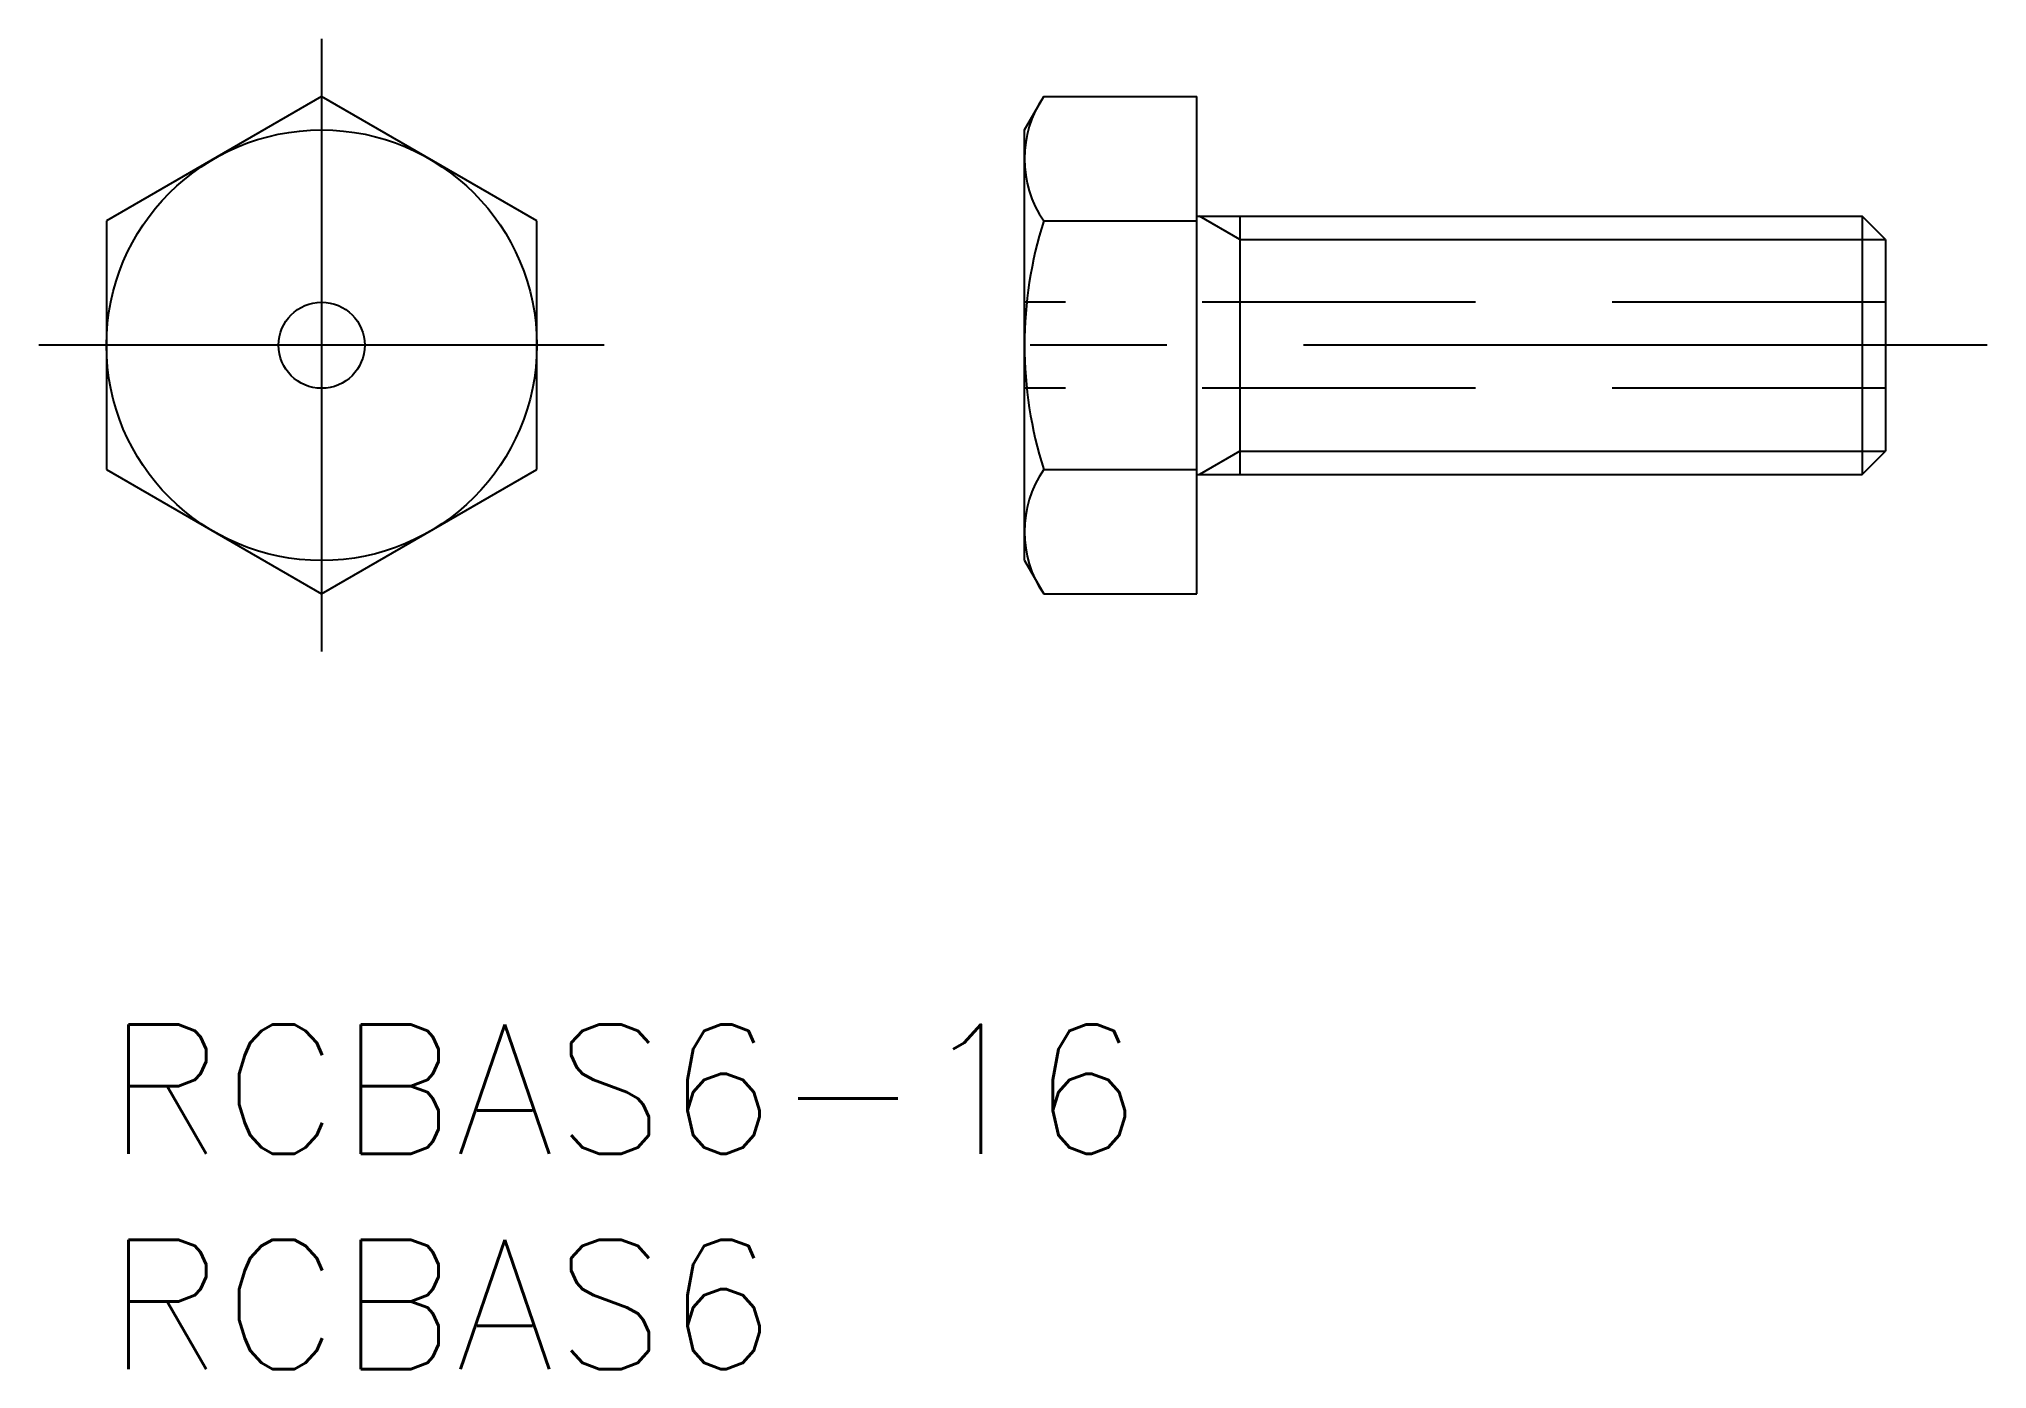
# Model space of a CAD drawing. Extents: x -1.6 to 43.7, y -8 to 22.9.
import ezdxf

# ---------------------------------------------------------------- set-up
doc = ezdxf.new("R2010")
doc.units = 0
doc.header["$LTSCALE"] = 0.5
doc.linetypes.add('CENTER', pattern=[50.8, 31.75, -6.35, 6.35, -6.35])
doc.linetypes.add('DASHED', pattern=[19.05, 12.7, -6.35])
for name, color, linetype in [('MSM_CENTER', 1, 'CENTER'), ('MSM_CONTINUOUS', 7, 'CONTINUOUS'), ('MSM_DASHED', 4, 'DASHED'), ('MSM_NARROW', 5, 'CONTINUOUS'), ('MSM_PART_NUMBER', 7, 'CONTINUOUS')]:
    doc.layers.add(name, color=color, linetype=linetype)
doc.styles.get("Standard").update_dxf_attribs({"font": 'txt.shx', "height": 1, "bigfont": 'bigfont.shx'})

# ---------------------------------------------------------------- blocks, each defined once
blk = doc.blocks.new('*U2')
at = {"layer": 'MSM_PART_NUMBER'}
blk.add_text('RCBAS6-16', height=3, dxfattribs=at).set_placement((0, -3))
blk = doc.blocks.new('*U3')
at = {"layer": 'MSM_PART_NUMBER'}
blk.add_text('RCBAS6', height=3, dxfattribs=at).set_placement((0, -8))

msp = doc.modelspace()

# ---------------------------------------------------------------- linework, layer by layer
at = {"layer": 'MSM_CENTER'}
for p, q in [((5, 22.886), (5, 8.661)), ((11.566, 15.774), (-1.566, 15.774)), ((43.685, 15.774), (18.59, 15.774))]:
    msp.add_line(p, q, dxfattribs=at)
at = {"layer": 'MSM_CONTINUOUS'}
for p, q in [((5, 21.547), (0, 18.66)), ((10, 18.66), (5, 21.547)), ((21.326, 20.774), (21.773, 21.547)), ((21.773, 21.547), (25.326, 21.547)), ((25.326, 10), (25.326, 21.547)), ((21.326, 10.774), (21.326, 20.774)), ((0, 18.66), (0, 12.887)), ((10, 12.887), (10, 18.66)), ((21.773, 18.66), (25.326, 18.66)), ((25.326, 18.774), (40.785, 18.774)), ((26.326, 18.774), (26.326, 12.774)), ((41.326, 18.232), (40.785, 18.774)), ((40.785, 18.774), (40.785, 12.774)), ((41.326, 18.232), (41.326, 13.315)), ((40.785, 12.774), (41.326, 13.315)), ((0, 12.887), (5, 10)), ((5, 10), (10, 12.887)), ((21.773, 12.887), (25.326, 12.887)), ((25.326, 12.774), (40.785, 12.774)), ((21.326, 10.774), (21.773, 10)), ((21.773, 10), (25.326, 10))]:
    msp.add_line(p, q, dxfattribs=at)
for radius in [5, 1]:
    msp.add_circle((5, 15.774), radius, dxfattribs=at)
for centre, radius, start, end in [((23.881, 20.104), 2.555, 145.6074, 214.3927), ((30.88, 15.774), 9.553, 162.412, 197.588), ((23.881, 11.443), 2.555, 145.6073, 214.3926)]:
    msp.add_arc(centre, radius, start, end, dxfattribs=at)
at = {"layer": 'MSM_DASHED'}
for p, q in [((41.326, 16.774), (21.326, 16.774)), ((41.326, 14.774), (21.326, 14.774))]:
    msp.add_line(p, q, dxfattribs=at)
at = {"layer": 'MSM_NARROW'}
for p, q in [((26.326, 18.232), (25.388, 18.774)), ((26.326, 18.232), (41.326, 18.232)), ((26.326, 13.315), (25.388, 12.774)), ((26.326, 13.315), (41.326, 13.315))]:
    msp.add_line(p, q, dxfattribs=at)

# ---------------------------------------------------------------- block references
at = {"layer": 'MSM_CONTINUOUS'}
for name in ['*U2', '*U3']:
    msp.add_blockref(name, (0, 0), dxfattribs=at)

doc.saveas('drawing.dxf')
